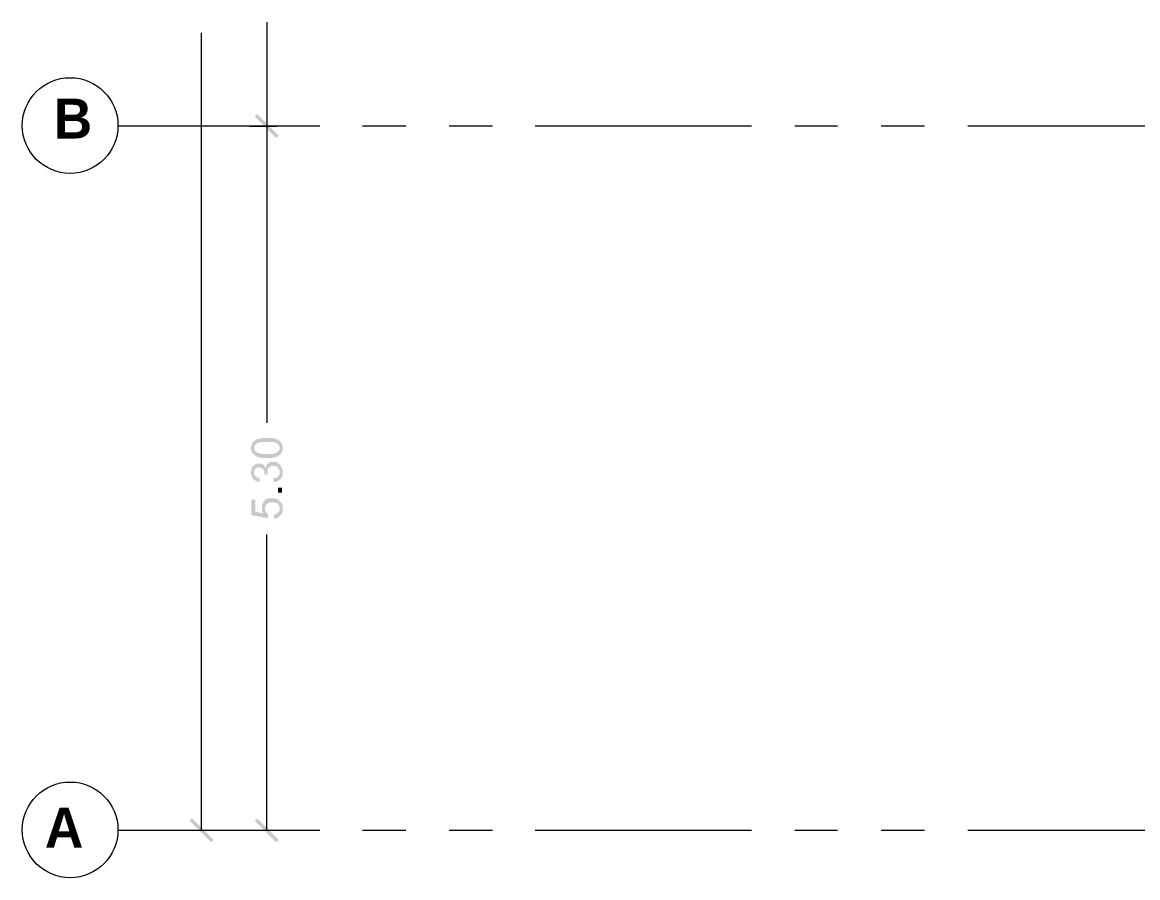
# Model space of a CAD drawing. Header units: inches. Extents: x -11 to 213, y -78 to 40.
# Drawn here: x -11.5 to -3.11, y 15.44 to 21.87 of the extents above; entities that cross this region are included whole.
import ezdxf

# ---------------------------------------------------------------- set-up
doc = ezdxf.new("R2010")
doc.units = ezdxf.units.IN
doc.header["$MEASUREMENT"] = 0
doc.layers.add('PDF_0', color=7, linetype='Continuous')
doc.layers.add('PDF_Text', color=7, linetype='Continuous')
doc.styles.add('PDF Century Gothic Bold', font='GOTHICB.TTF')

msp = doc.modelspace()

# ---------------------------------------------------------------- hatches: boundary and pattern name
at = {"layer": 'PDF_0'}
h = msp.add_hatch(color=256, dxfattribs=at)
h.paths.add_polyline_path([(-9.77819, 18.67325), (-9.77819, 18.67325), (-9.77819, 18.67325), (-9.77214, 18.6793), (-9.77214, 18.6793), (-9.77214, 18.68535), (-9.77214, 18.68535), (-9.77214, 18.6914), (-9.77214, 18.6914), (-9.77214, 18.6914), (-9.77214, 18.69744), (-9.77214, 18.69744), (-9.77214, 18.69744), (-9.76609, 18.70349), (-9.76609, 18.70349), (-9.76609, 18.70954), (-9.76609, 18.70954), (-9.76609, 18.70954), (-9.76005, 18.70954), (-9.76005, 18.71559), (-9.76005, 18.71559), (-9.76005, 18.71559), (-9.754, 18.72164), (-9.754, 18.72164), (-9.754, 18.72164), (-9.74795, 18.72164), (-9.74795, 18.72768), (-9.74795, 18.72768), (-9.7419, 18.72768), (-9.7419, 18.72768), (-9.73585, 18.73373), (-9.73585, 18.73373), (-9.73585, 18.73373), (-9.72981, 18.73373), (-9.72981, 18.73373), (-9.72376, 18.73978), (-9.72376, 18.73978), (-9.71771, 18.73978), (-9.71771, 18.73978), (-9.71166, 18.73978), (-9.71166, 18.73978), (-9.70561, 18.73978), (-9.70561, 18.73978), (-9.69957, 18.74583), (-9.69957, 18.74583), (-9.69352, 18.74583), (-9.68747, 18.74583), (-9.68747, 18.74583), (-9.68142, 18.74583), (-9.67537, 18.74583), (-9.67537, 18.74583), (-9.66933, 18.74583), (-9.66328, 18.74583), (-9.66328, 18.74583), (-9.65723, 18.74583), (-9.65723, 18.74583), (-9.65118, 18.74583), (-9.64514, 18.74583), (-9.64514, 18.74583), (-9.63909, 18.74583), (-9.63304, 18.74583), (-9.63304, 18.74583), (-9.62699, 18.74583), (-9.62699, 18.74583), (-9.62094, 18.74583), (-9.6149, 18.74583), (-9.6149, 18.74583), (-9.60885, 18.74583), (-9.60885, 18.73978), (-9.6028, 18.73978), (-9.6028, 18.73978), (-9.59675, 18.73978), (-9.59675, 18.73978), (-9.5907, 18.73978), (-9.5907, 18.73978), (-9.58466, 18.73978), (-9.58466, 18.73373), (-9.57861, 18.73373), (-9.57861, 18.73373), (-9.57861, 18.73373), (-9.57256, 18.73373), (-9.57256, 18.72768), (-9.57256, 18.72768), (-9.56651, 18.72768), (-9.56651, 18.72768), (-9.56047, 18.72768), (-9.56047, 18.72164), (-9.56047, 18.72164), (-9.55442, 18.72164), (-9.55442, 18.71559), (-9.55442, 18.71559), (-9.54837, 18.70954), (-9.54837, 18.70954), (-9.54837, 18.70954), (-9.54232, 18.70349), (-9.54232, 18.70349), (-9.54232, 18.69744), (-9.54232, 18.69744), (-9.54232, 18.6914), (-9.53627, 18.6914), (-9.53627, 18.68535), (-9.53627, 18.68535), (-9.53627, 18.6793), (-9.53627, 18.6793), (-9.53627, 18.67325), (-9.53627, 18.67325), (-9.53627, 18.67325), (-9.53627, 18.66721), (-9.53627, 18.66721), (-9.53627, 18.66116), (-9.53627, 18.66116), (-9.53627, 18.65511), (-9.53627, 18.65511), (-9.53627, 18.64906), (-9.53627, 18.64906), (-9.54232, 18.64906), (-9.54232, 18.64301), (-9.54232, 18.64301), (-9.54232, 18.64301), (-9.54232, 18.63697), (-9.54232, 18.63697), (-9.54837, 18.63092), (-9.54837, 18.63092), (-9.54837, 18.63092), (-9.54837, 18.63092), (-9.54837, 18.62487), (-9.55442, 18.62487), (-9.55442, 18.62487), (-9.55442, 18.61882), (-9.56047, 18.61882), (-9.56047, 18.61882), (-9.56047, 18.61882), (-9.56651, 18.61277), (-9.56651, 18.61277), (-9.56651, 18.61277), (-9.57256, 18.61277), (-9.57256, 18.60673), (-9.57256, 18.60673), (-9.57861, 18.60673), (-9.57861, 18.60673), (-9.58466, 18.60673), (-9.58466, 18.60068), (-9.5907, 18.60068), (-9.5907, 18.60068), (-9.59675, 18.60068), (-9.59675, 18.60068), (-9.6028, 18.60068), (-9.6028, 18.60068), (-9.60885, 18.60068), (-9.60885, 18.59463), (-9.6149, 18.59463), (-9.62094, 18.59463), (-9.62094, 18.59463), (-9.62699, 18.59463), (-9.63304, 18.59463), (-9.63304, 18.59463), (-9.63909, 18.59463), (-9.64514, 18.59463), (-9.64514, 18.59463), (-9.65118, 18.59463), (-9.65723, 18.59463), (-9.65723, 18.59463), (-9.65723, 18.59463), (-9.66328, 18.59463), (-9.66933, 18.59463), (-9.66933, 18.59463), (-9.67537, 18.59463), (-9.68142, 18.59463), (-9.68142, 18.59463), (-9.68747, 18.59463), (-9.68747, 18.59463), (-9.69352, 18.59463), (-9.69957, 18.59463), (-9.69957, 18.59463), (-9.70561, 18.60068), (-9.70561, 18.60068), (-9.71166, 18.60068), (-9.71166, 18.60068), (-9.71771, 18.60068), (-9.71771, 18.60068), (-9.72376, 18.60068), (-9.72376, 18.60068), (-9.72981, 18.60673), (-9.72981, 18.60673), (-9.72981, 18.60673), (-9.73585, 18.60673), (-9.73585, 18.60673), (-9.7419, 18.61277), (-9.7419, 18.61277), (-9.7419, 18.61277), (-9.74795, 18.61277), (-9.74795, 18.61882), (-9.754, 18.61882), (-9.754, 18.61882), (-9.754, 18.62487), (-9.76005, 18.62487), (-9.76005, 18.62487), (-9.76005, 18.63092), (-9.76609, 18.63092), (-9.76609, 18.63092), (-9.76609, 18.63697), (-9.76609, 18.63697), (-9.77214, 18.64301), (-9.77214, 18.64301), (-9.77214, 18.64906), (-9.77214, 18.64906), (-9.77214, 18.65511), (-9.77214, 18.65511), (-9.77214, 18.66116), (-9.77214, 18.66116), (-9.77819, 18.66721), (-9.77819, 18.66721), (-9.77819, 18.67325)], flags=0)
h.paths.add_polyline_path([(-9.56047, 18.67325), (-9.56047, 18.67325), (-9.56047, 18.6793), (-9.56047, 18.6793), (-9.56047, 18.68535), (-9.56047, 18.68535), (-9.56651, 18.68535), (-9.56651, 18.6914), (-9.56651, 18.6914), (-9.56651, 18.69744), (-9.57256, 18.69744), (-9.57256, 18.69744), (-9.57861, 18.70349), (-9.57861, 18.70349), (-9.58466, 18.70349), (-9.58466, 18.70349), (-9.58466, 18.70349), (-9.58466, 18.70954), (-9.5907, 18.70954), (-9.5907, 18.70954), (-9.5907, 18.70954), (-9.59675, 18.70954), (-9.59675, 18.70954), (-9.6028, 18.70954), (-9.6028, 18.71559), (-9.60885, 18.71559), (-9.60885, 18.71559), (-9.6149, 18.71559), (-9.6149, 18.71559), (-9.62094, 18.71559), (-9.62094, 18.71559), (-9.62699, 18.71559), (-9.63304, 18.71559), (-9.63304, 18.71559), (-9.63909, 18.71559), (-9.64514, 18.71559), (-9.64514, 18.71559), (-9.65118, 18.71559), (-9.65723, 18.71559), (-9.65723, 18.71559), (-9.65723, 18.71559), (-9.66328, 18.71559), (-9.66933, 18.71559), (-9.66933, 18.71559), (-9.67537, 18.71559), (-9.68142, 18.71559), (-9.68142, 18.71559), (-9.68747, 18.71559), (-9.68747, 18.71559), (-9.69352, 18.71559), (-9.69352, 18.71559), (-9.69957, 18.71559), (-9.69957, 18.71559), (-9.70561, 18.71559), (-9.70561, 18.71559), (-9.71166, 18.71559), (-9.71166, 18.70954), (-9.71166, 18.70954), (-9.71771, 18.70954), (-9.71771, 18.70954), (-9.72376, 18.70954), (-9.72376, 18.70954), (-9.72981, 18.70349), (-9.72981, 18.70349), (-9.73585, 18.70349), (-9.73585, 18.70349), (-9.73585, 18.69744), (-9.7419, 18.69744), (-9.7419, 18.69744), (-9.7419, 18.6914), (-9.74795, 18.6914), (-9.74795, 18.6914), (-9.74795, 18.68535), (-9.74795, 18.68535), (-9.74795, 18.6793), (-9.754, 18.6793), (-9.754, 18.67325), (-9.754, 18.66721), (-9.754, 18.66721), (-9.754, 18.66721), (-9.754, 18.66116), (-9.74795, 18.66116), (-9.74795, 18.65511), (-9.74795, 18.65511), (-9.74795, 18.65511), (-9.74795, 18.64906), (-9.7419, 18.64906), (-9.7419, 18.64301), (-9.7419, 18.64301), (-9.73585, 18.64301), (-9.73585, 18.63697), (-9.72981, 18.63697), (-9.72981, 18.63697), (-9.72981, 18.63697), (-9.72981, 18.63697), (-9.72376, 18.63092), (-9.72376, 18.63092), (-9.71771, 18.63092), (-9.71771, 18.63092), (-9.71771, 18.63092), (-9.71166, 18.63092), (-9.71166, 18.63092), (-9.70561, 18.62487), (-9.70561, 18.62487), (-9.69957, 18.62487), (-9.69957, 18.62487), (-9.69352, 18.62487), (-9.69352, 18.62487), (-9.68747, 18.62487), (-9.68142, 18.62487), (-9.68142, 18.62487), (-9.67537, 18.62487), (-9.67537, 18.62487), (-9.66933, 18.62487), (-9.66328, 18.62487), (-9.65723, 18.62487), (-9.65723, 18.62487), (-9.65118, 18.62487), (-9.64514, 18.62487), (-9.64514, 18.62487), (-9.63909, 18.62487), (-9.63909, 18.62487), (-9.63304, 18.62487), (-9.62699, 18.62487), (-9.62699, 18.62487), (-9.62094, 18.62487), (-9.62094, 18.62487), (-9.6149, 18.62487), (-9.6149, 18.62487), (-9.60885, 18.62487), (-9.60885, 18.62487), (-9.6028, 18.62487), (-9.6028, 18.63092), (-9.6028, 18.63092), (-9.6028, 18.63092), (-9.59675, 18.63092), (-9.5907, 18.63092), (-9.5907, 18.63092), (-9.58466, 18.63092), (-9.58466, 18.63697), (-9.57861, 18.63697), (-9.57861, 18.63697), (-9.57256, 18.63697), (-9.57256, 18.64301), (-9.57256, 18.64301), (-9.57256, 18.64301), (-9.56651, 18.64906), (-9.56651, 18.64906), (-9.56651, 18.64906), (-9.56047, 18.65511), (-9.56047, 18.65511), (-9.56047, 18.66116), (-9.56047, 18.66116), (-9.56047, 18.66721), (-9.56047, 18.67325)], flags=0)
for points in [[(-9.66932, 18.52205), (-9.66327, 18.52205), (-9.66327, 18.5281), (-9.66327, 18.53415), (-9.66327, 18.53415), (-9.66327, 18.54019), (-9.65723, 18.54019), (-9.65723, 18.54019), (-9.65723, 18.54624), (-9.65723, 18.54624), (-9.65118, 18.55229), (-9.65118, 18.55229), (-9.64513, 18.55229), (-9.64513, 18.55229), (-9.64513, 18.55834), (-9.63908, 18.55834), (-9.63908, 18.55834), (-9.63304, 18.55834), (-9.63304, 18.56439), (-9.62699, 18.56439), (-9.62699, 18.56439), (-9.62094, 18.56439), (-9.62094, 18.56439), (-9.61489, 18.56439), (-9.61489, 18.56439), (-9.60884, 18.56439), (-9.60884, 18.56439), (-9.60884, 18.56439), (-9.6028, 18.56439), (-9.59675, 18.56439), (-9.59675, 18.56439), (-9.5907, 18.56439), (-9.5907, 18.56439), (-9.58465, 18.56439), (-9.58465, 18.55834), (-9.5786, 18.55834), (-9.5786, 18.55834), (-9.57256, 18.55834), (-9.57256, 18.55834), (-9.57256, 18.55229), (-9.56651, 18.55229), (-9.56651, 18.55229), (-9.56046, 18.54624), (-9.56046, 18.54624), (-9.56046, 18.54624), (-9.55441, 18.54019), (-9.55441, 18.54019), (-9.55441, 18.54019), (-9.54836, 18.53415), (-9.54836, 18.53415), (-9.54836, 18.5281), (-9.54836, 18.5281), (-9.54232, 18.52205), (-9.54232, 18.52205), (-9.54232, 18.516), (-9.54232, 18.516), (-9.54232, 18.50995), (-9.53627, 18.50995), (-9.53627, 18.50391), (-9.53627, 18.50391), (-9.53627, 18.49786), (-9.53627, 18.49786), (-9.53627, 18.49181), (-9.53627, 18.49181), (-9.53627, 18.48576), (-9.53627, 18.48576), (-9.53627, 18.47972), (-9.53627, 18.47367), (-9.53627, 18.47367), (-9.53627, 18.46762), (-9.53627, 18.46762), (-9.53627, 18.46157), (-9.54232, 18.46157), (-9.54232, 18.45552), (-9.54232, 18.45552), (-9.54232, 18.44948), (-9.54232, 18.44948), (-9.54836, 18.44343), (-9.54836, 18.44343), (-9.54836, 18.44343), (-9.55441, 18.43738), (-9.55441, 18.43738), (-9.55441, 18.43738), (-9.55441, 18.43133), (-9.56046, 18.43133), (-9.56046, 18.43133), (-9.56651, 18.42528), (-9.56651, 18.42528), (-9.56651, 18.42528), (-9.57256, 18.41924), (-9.57256, 18.41924), (-9.5786, 18.41924), (-9.5786, 18.41924), (-9.58465, 18.41924), (-9.58465, 18.41319), (-9.5907, 18.41319), (-9.5907, 18.41319), (-9.59675, 18.41319), (-9.59675, 18.41319), (-9.6028, 18.41319), (-9.60884, 18.44343), (-9.6028, 18.44343), (-9.59675, 18.44343), (-9.59675, 18.44343), (-9.5907, 18.44343), (-9.5907, 18.44343), (-9.58465, 18.44948), (-9.58465, 18.44948), (-9.5786, 18.44948), (-9.5786, 18.44948), (-9.57256, 18.45552), (-9.57256, 18.45552), (-9.57256, 18.45552), (-9.56651, 18.46157), (-9.56651, 18.46157), (-9.56651, 18.46157), (-9.56651, 18.46762), (-9.56046, 18.46762), (-9.56046, 18.47367), (-9.56046, 18.47367), (-9.56046, 18.47972), (-9.56046, 18.47972), (-9.56046, 18.48576), (-9.56046, 18.48576), (-9.56046, 18.49181), (-9.56046, 18.49181), (-9.56046, 18.49786), (-9.56046, 18.49786), (-9.56046, 18.50391), (-9.56651, 18.50391), (-9.56651, 18.50995), (-9.56651, 18.50995), (-9.56651, 18.516), (-9.57256, 18.516), (-9.57256, 18.516), (-9.57256, 18.52205), (-9.5786, 18.52205), (-9.5786, 18.52205), (-9.5786, 18.5281), (-9.58465, 18.5281), (-9.58465, 18.5281), (-9.5907, 18.53415), (-9.5907, 18.53415), (-9.59675, 18.53415), (-9.59675, 18.53415), (-9.6028, 18.53415), (-9.6028, 18.53415), (-9.60884, 18.53415), (-9.61489, 18.53415), (-9.61489, 18.53415), (-9.62094, 18.53415), (-9.62094, 18.53415), (-9.62699, 18.53415), (-9.62699, 18.5281), (-9.63304, 18.5281), (-9.63304, 18.5281), (-9.63304, 18.5281), (-9.63908, 18.52205), (-9.63908, 18.52205), (-9.63908, 18.52205), (-9.64513, 18.52205), (-9.64513, 18.516), (-9.64513, 18.516), (-9.65118, 18.50995), (-9.65118, 18.50995), (-9.65118, 18.50391), (-9.65118, 18.50391), (-9.65118, 18.49786), (-9.65118, 18.49786), (-9.65118, 18.49181), (-9.65118, 18.49181), (-9.65118, 18.49181), (-9.65118, 18.48576), (-9.65118, 18.48576), (-9.65118, 18.47972), (-9.65118, 18.47972), (-9.65118, 18.47367), (-9.65118, 18.46762), (-9.65118, 18.46762), (-9.67537, 18.47367), (-9.67537, 18.47367), (-9.67537, 18.47972), (-9.67537, 18.48576), (-9.67537, 18.48576), (-9.67537, 18.48576), (-9.67537, 18.49181), (-9.67537, 18.49181), (-9.68142, 18.49786), (-9.68142, 18.49786), (-9.68142, 18.50391), (-9.68142, 18.50391), (-9.68142, 18.50995), (-9.68747, 18.50995), (-9.68747, 18.50995), (-9.69351, 18.516), (-9.69351, 18.516), (-9.69351, 18.516), (-9.69956, 18.52205), (-9.69956, 18.52205), (-9.70561, 18.52205), (-9.70561, 18.52205), (-9.71166, 18.52205), (-9.71166, 18.52205), (-9.71771, 18.52205), (-9.71771, 18.52205), (-9.72375, 18.52205), (-9.72375, 18.52205), (-9.7298, 18.52205), (-9.7298, 18.52205), (-9.73585, 18.52205), (-9.73585, 18.516), (-9.7419, 18.516), (-9.7419, 18.516), (-9.7419, 18.50995), (-9.7419, 18.50995), (-9.74794, 18.50995), (-9.74794, 18.50391), (-9.74794, 18.50391), (-9.74794, 18.49786), (-9.74794, 18.49786), (-9.75399, 18.49181), (-9.75399, 18.49181), (-9.75399, 18.48576), (-9.75399, 18.48576), (-9.75399, 18.47972), (-9.75399, 18.47972), (-9.74794, 18.47367), (-9.74794, 18.47367), (-9.74794, 18.46762), (-9.74794, 18.46762), (-9.74794, 18.46157), (-9.7419, 18.46157), (-9.7419, 18.46157), (-9.7419, 18.45552), (-9.73585, 18.45552), (-9.73585, 18.45552), (-9.73585, 18.44948), (-9.7298, 18.44948), (-9.7298, 18.44948), (-9.72375, 18.44948), (-9.72375, 18.44948), (-9.71771, 18.44343), (-9.71771, 18.44343), (-9.71166, 18.44343), (-9.71166, 18.44343), (-9.71166, 18.41319), (-9.71771, 18.41319), (-9.72375, 18.41924), (-9.72375, 18.41924), (-9.7298, 18.41924), (-9.7298, 18.41924), (-9.73585, 18.41924), (-9.73585, 18.41924), (-9.7419, 18.42528), (-9.7419, 18.42528), (-9.74794, 18.42528), (-9.74794, 18.43133), (-9.74794, 18.43133), (-9.75399, 18.43133), (-9.75399, 18.43133), (-9.76004, 18.43738), (-9.76004, 18.43738), (-9.76004, 18.43738), (-9.76004, 18.44343), (-9.76609, 18.44343), (-9.76609, 18.44948), (-9.76609, 18.44948), (-9.76609, 18.45552), (-9.77214, 18.45552), (-9.77214, 18.46157), (-9.77214, 18.46157), (-9.77214, 18.46762), (-9.77214, 18.46762), (-9.77214, 18.47367), (-9.77214, 18.47367), (-9.77214, 18.47972), (-9.77818, 18.47972), (-9.77818, 18.48576), (-9.77818, 18.48576), (-9.77818, 18.49181), (-9.77214, 18.49181), (-9.77214, 18.49786), (-9.77214, 18.49786), (-9.77214, 18.50391), (-9.77214, 18.50391), (-9.77214, 18.50995), (-9.77214, 18.50995), (-9.77214, 18.516), (-9.76609, 18.516), (-9.76609, 18.52205), (-9.76609, 18.52205), (-9.76609, 18.5281), (-9.76004, 18.5281), (-9.76004, 18.5281), (-9.76004, 18.53415), (-9.76004, 18.53415), (-9.75399, 18.53415), (-9.75399, 18.54019), (-9.74794, 18.54019), (-9.74794, 18.54019), (-9.74794, 18.54624), (-9.7419, 18.54624), (-9.7419, 18.54624), (-9.73585, 18.54624), (-9.73585, 18.55229), (-9.7298, 18.55229), (-9.7298, 18.55229), (-9.72375, 18.55229), (-9.72375, 18.55229), (-9.71771, 18.55229), (-9.71771, 18.55229), (-9.71166, 18.55229), (-9.71166, 18.55229), (-9.70561, 18.55229), (-9.70561, 18.55229), (-9.69956, 18.55229), (-9.69956, 18.55229), (-9.69351, 18.55229), (-9.69351, 18.55229), (-9.69351, 18.54624), (-9.68747, 18.54624), (-9.68747, 18.54624), (-9.68142, 18.54624), (-9.68142, 18.54019), (-9.68142, 18.54019), (-9.67537, 18.54019), (-9.67537, 18.53415), (-9.67537, 18.53415), (-9.66932, 18.5281), (-9.66932, 18.5281), (-9.66932, 18.52205), (-9.66932, 18.52205)], [(-9.68142, 18.17731), (-9.68142, 18.17731), (-9.68747, 18.18336), (-9.68747, 18.18336), (-9.68747, 18.1894), (-9.68747, 18.1894), (-9.68747, 18.19545), (-9.69351, 18.19545), (-9.69351, 18.2015), (-9.69351, 18.2015), (-9.69351, 18.20755), (-9.69351, 18.20755), (-9.69351, 18.21359), (-9.69351, 18.21359), (-9.69351, 18.21964), (-9.69351, 18.21964), (-9.69351, 18.22569), (-9.69351, 18.22569), (-9.69351, 18.23174), (-9.69351, 18.23174), (-9.69351, 18.23779), (-9.69351, 18.23779), (-9.69351, 18.24383), (-9.69351, 18.24383), (-9.68747, 18.24988), (-9.68747, 18.24988), (-9.68747, 18.25593), (-9.68747, 18.25593), (-9.68142, 18.26198), (-9.68142, 18.26198), (-9.68142, 18.26803), (-9.68142, 18.26803), (-9.67537, 18.26803), (-9.67537, 18.27407), (-9.67537, 18.27407), (-9.66932, 18.27407), (-9.66932, 18.28012), (-9.66328, 18.28012), (-9.66328, 18.28012), (-9.66328, 18.28617), (-9.65723, 18.28617), (-9.65723, 18.28617), (-9.65118, 18.28617), (-9.65118, 18.28617), (-9.64513, 18.29222), (-9.64513, 18.29222), (-9.63908, 18.29222), (-9.63908, 18.29222), (-9.63304, 18.29222), (-9.63304, 18.29222), (-9.62699, 18.29222), (-9.62094, 18.29222), (-9.62094, 18.29222), (-9.62094, 18.29222), (-9.61489, 18.29222), (-9.61489, 18.29222), (-9.60884, 18.29222), (-9.60884, 18.29222), (-9.6028, 18.29222), (-9.6028, 18.29222), (-9.59675, 18.29222), (-9.59675, 18.29222), (-9.5907, 18.29222), (-9.5907, 18.28617), (-9.58465, 18.28617), (-9.58465, 18.28617), (-9.5786, 18.28617), (-9.5786, 18.28012), (-9.57256, 18.28012), (-9.57256, 18.28012), (-9.56651, 18.28012), (-9.56651, 18.27407), (-9.56046, 18.27407), (-9.56046, 18.27407), (-9.56046, 18.27407), (-9.56046, 18.26803), (-9.55441, 18.26803), (-9.55441, 18.26198), (-9.55441, 18.26198), (-9.54837, 18.26198), (-9.54837, 18.25593), (-9.54837, 18.25593), (-9.54232, 18.24988), (-9.54232, 18.24988), (-9.54232, 18.24383), (-9.54232, 18.24383), (-9.54232, 18.24383), (-9.54232, 18.23779), (-9.53627, 18.23779), (-9.53627, 18.23174), (-9.53627, 18.22569), (-9.53627, 18.22569), (-9.53627, 18.21964), (-9.53627, 18.21964), (-9.53627, 18.21359), (-9.53627, 18.21359), (-9.53627, 18.20755), (-9.53627, 18.20755), (-9.53627, 18.2015), (-9.53627, 18.2015), (-9.53627, 18.19545), (-9.53627, 18.19545), (-9.53627, 18.1894), (-9.54232, 18.1894), (-9.54232, 18.18336), (-9.54232, 18.18336), (-9.54232, 18.17731), (-9.54232, 18.17731), (-9.54837, 18.17126), (-9.54837, 18.17126), (-9.54837, 18.16521), (-9.54837, 18.16521), (-9.55441, 18.16521), (-9.55441, 18.15916), (-9.55441, 18.15916), (-9.56046, 18.15916), (-9.56046, 18.15312), (-9.56651, 18.15312), (-9.56651, 18.15312), (-9.56651, 18.14707), (-9.57256, 18.14707), (-9.57256, 18.14707), (-9.5786, 18.14707), (-9.5786, 18.14102), (-9.58465, 18.14102), (-9.58465, 18.14102), (-9.5907, 18.14102), (-9.5907, 18.14102), (-9.59675, 18.14102), (-9.59675, 18.14102), (-9.6028, 18.14102), (-9.6028, 18.17126), (-9.6028, 18.17126), (-9.59675, 18.17126), (-9.5907, 18.17126), (-9.5907, 18.17126), (-9.58465, 18.17126), (-9.58465, 18.17731), (-9.5786, 18.17731), (-9.5786, 18.17731), (-9.5786, 18.17731), (-9.57256, 18.18336), (-9.57256, 18.18336), (-9.57256, 18.18336), (-9.56651, 18.1894), (-9.56651, 18.1894), (-9.56651, 18.1894), (-9.56651, 18.19545), (-9.56046, 18.19545), (-9.56046, 18.2015), (-9.56046, 18.2015), (-9.56046, 18.20755), (-9.56046, 18.20755), (-9.56046, 18.21359), (-9.56046, 18.21359), (-9.56046, 18.21964), (-9.56046, 18.21964), (-9.56046, 18.22569), (-9.56046, 18.22569), (-9.56046, 18.23174), (-9.56651, 18.23174), (-9.56651, 18.23779), (-9.56651, 18.23779), (-9.56651, 18.23779), (-9.57256, 18.24383), (-9.57256, 18.24383), (-9.57256, 18.24988), (-9.5786, 18.24988), (-9.5786, 18.24988), (-9.5786, 18.25593), (-9.58465, 18.25593), (-9.58465, 18.25593), (-9.5907, 18.25593), (-9.5907, 18.25593), (-9.59675, 18.26198), (-9.59675, 18.26198), (-9.6028, 18.26198), (-9.6028, 18.26198), (-9.60884, 18.26198), (-9.60884, 18.26198), (-9.61489, 18.26198), (-9.61489, 18.26198), (-9.62094, 18.26198), (-9.62699, 18.26198), (-9.62699, 18.26198), (-9.63304, 18.26198), (-9.63304, 18.26198), (-9.63908, 18.26198), (-9.63908, 18.26198), (-9.64513, 18.25593), (-9.64513, 18.25593), (-9.65118, 18.25593), (-9.65118, 18.25593), (-9.65118, 18.24988), (-9.65723, 18.24988), (-9.65723, 18.24988), (-9.65723, 18.24383), (-9.65723, 18.24383), (-9.66328, 18.24383), (-9.66328, 18.23779), (-9.66328, 18.23779), (-9.66328, 18.23174), (-9.66932, 18.23174), (-9.66932, 18.22569), (-9.66932, 18.22569), (-9.66932, 18.21964), (-9.66932, 18.21964), (-9.66932, 18.21359), (-9.66932, 18.21359), (-9.66932, 18.20755), (-9.66932, 18.20755), (-9.66932, 18.2015), (-9.66932, 18.2015), (-9.66932, 18.19545), (-9.66932, 18.19545), (-9.66328, 18.1894), (-9.66328, 18.1894), (-9.66328, 18.18336), (-9.66328, 18.18336), (-9.65723, 18.18336), (-9.65723, 18.17731), (-9.65723, 18.17731), (-9.65118, 18.17731), (-9.65118, 18.17126), (-9.64513, 18.17126), (-9.65118, 18.14102), (-9.77214, 18.16521), (-9.77214, 18.28012), (-9.7419, 18.28012), (-9.7419, 18.1894)]]:
    msp.add_hatch(color=256, dxfattribs=at).paths.add_polyline_path(points)

# ---------------------------------------------------------------- linework, layer by layer
at = {"layer": 'PDF_0', "lineweight": 5}
for points in [[(-9.6574, 21.87187), (-9.6574, 21.09169), (-9.6574, 18.86003)], [(-10.14728, 15.79375), (-10.14728, 21.79325)], [(-9.25824, 21.09169), (-10.77625, 21.09169)], [(-8.61112, 21.09169), (-8.9377, 21.09169)], [(-7.95795, 21.09169), (-8.28453, 21.09169)], [(-6.01053, 21.09169), (-7.63741, 21.09169)], [(-5.36341, 21.09169), (-5.68394, 21.09169)], [(-4.71024, 21.09169), (-5.03682, 21.09169)], [(-2.87168, 21.09169), (-4.38365, 21.09169)], [(-9.6574, 15.79375), (-9.6574, 18.01937)], [(-9.25824, 15.79375), (-10.77625, 15.79375)], [(-9.81464, 15.79375), (-10.27428, 15.79375)], [(-9.58482, 15.79375), (-9.7844, 15.79375)], [(-8.61112, 15.79375), (-8.9377, 15.79375)], [(-7.95795, 15.79375), (-8.28453, 15.79375)], [(-6.01053, 15.79375), (-7.63741, 15.79375)], [(-5.36341, 15.79375), (-5.68394, 15.79375)], [(-4.71024, 15.79375), (-5.03682, 15.79375)], [(-2.87168, 15.79375), (-4.38365, 15.79375)]]:
    msp.add_lwpolyline(points, dxfattribs=at)
msp.add_lwpolyline([(-9.7844, 21.09169), (-9.58482, 21.09169)], close=True, dxfattribs=at)
at = {"layer": 'PDF_0', "lineweight": 13}
for centre in [(-11.13599, 21.09553), (-11.13599, 21.09553), (-11.13599, 15.79737)]:
    msp.add_circle(centre, 0.35985, dxfattribs=at)
at = {"layer": 'PDF_0'}
for points in [[(-9.56668, 21.01912), (-9.74812, 21.16427), (-9.72997, 21.18241)], [(-9.72997, 21.18241), (-9.74812, 21.16427), (-9.56668, 21.01912)], [(-9.58482, 21.00097), (-9.56668, 21.01912), (-9.74812, 21.16427)], [(-9.74812, 21.16427), (-9.56668, 21.01912), (-9.58482, 21.00097)], [(-10.21985, 15.88447), (-10.23799, 15.86633), (-10.05656, 15.72118)], [(-10.23799, 15.86633), (-10.05656, 15.72118), (-10.0747, 15.70304)], [(-9.72997, 15.88447), (-9.74812, 15.86633), (-9.56668, 15.72118)], [(-9.74812, 15.86633), (-9.56668, 15.72118), (-9.58482, 15.70304)]]:
    msp.add_solid(points, dxfattribs=at)
at = {"layer": 'PDF_0', "lineweight": 5}
msp.add_solid([(-9.54249, 18.37015), (-9.54249, 18.33386), (-9.57273, 18.37015), (-9.57273, 18.33386)], dxfattribs=at)

# ---------------------------------------------------------------- texts
at = {"layer": 'PDF_Text', "char_height": 0.29998, "attachment_point": 4, "style": 'PDF Century Gothic Bold'}
for s, insert in [('B', (-11.25998, 21.14778)), ('A', (-11.32651, 15.81334))]:
    msp.add_mtext(s, dxfattribs=dict(at, insert=insert))

doc.saveas('drawing.dxf')
